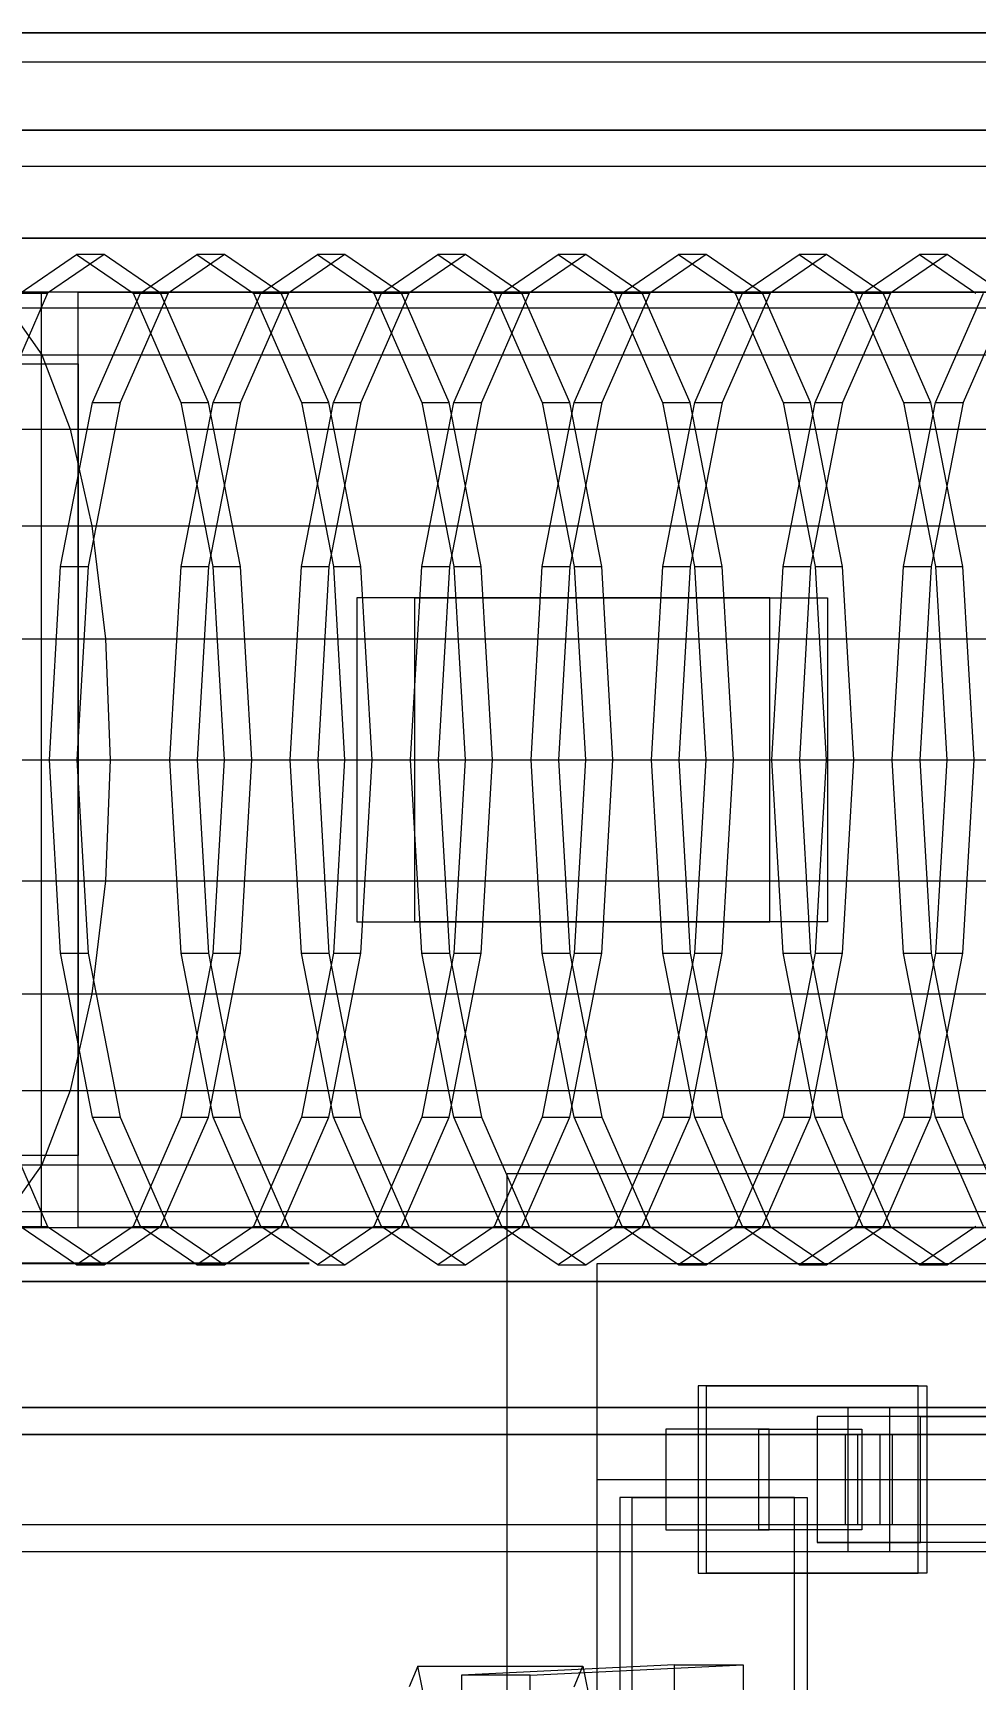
# Model space of a CAD drawing. Header units: millimetres. Extents: x -1970 to 59977, y -65068 to 6837.
# Drawn here: x 24471.4 to 24733.3, y -17625.5 to -17168 of the extents above; entities that cross this region are included whole.
import ezdxf

# ---------------------------------------------------------------- set-up
doc = ezdxf.new("R2010")
doc.units = ezdxf.units.MM
for name, color, linetype, lineweight in [('COTAS_O', 1, 'Continuous', 0), ('superior_briquetadora', 7, 'Continuous', 0), ('superior_C02', 7, 'Continuous', 0)]:
    doc.layers.add(name, color=color, linetype=linetype, lineweight=lineweight)
doc.dimstyles.new('R19_100', dxfattribs={"dimtxt": 250, "dimasz": 150, "dimexe": 150, "dimexo": 80, "dimgap": 100, "dimtad": 1, "dimtih": 1, "dimtoh": 1, "dimdsep": 46, "dimcen": 0.09, "dimadec": 0, "dimazin": 0, "dimtfac": 1, "dimtdec": 4, "dimtofl": 0, "dimtmove": 0, "dimatfit": 3, "dimfxl": 1, "dimtolj": 1, "dimtzin": 0, "dimarcsym": 0})

# ---------------------------------------------------------------- blocks, each defined once
blk = doc.blocks.new('*D34')
at = {"layer": 'COTAS_O', "color": 0, "lineweight": -2, "transparency": 16777216}
for p, q in [((24548.19, -17510), (23778.19, -17510)), ((23928.19, -19330), (23928.19, -17660)), ((24548.19, -19480), (23778.19, -19480))]:
    blk.add_line(p, q, dxfattribs=at)
at = {"layer": 'COTAS_O', "color": 0, "transparency": 16777216}
for points in [[(23903.19, -17660), (23953.19, -17660), (23928.19, -17510)], [(23903.19, -19330), (23953.19, -19330), (23928.19, -19480)]]:
    blk.add_solid(points, dxfattribs=at)
at = {"layer": 'Defpoints', "color": 0, "transparency": 16777216}
for p in [(23928.19, -17510), (24628.19, -17510), (24628.19, -19480)]:
    blk.add_point(p, dxfattribs=at)

msp = doc.modelspace()

# ---------------------------------------------------------------- linework, layer by layer
at = {"layer": 'superior_briquetadora'}
for p, q in [((24603.187, -17685), (24603.187, -17485)), ((24603.187, -17485), (24803.187, -17485)), ((24628.187, -17660), (24628.187, -17510)), ((24628.187, -17510), (24778.187, -17510)), ((24628.187, -18490), (24628.187, -17510)), ((24628.187, -17570), (24628.187, -17510)), ((24628.187, -17510), (26828.187, -17510)), ((24628.187, -17790), (24628.187, -17570)), ((24628.187, -17570), (26828.187, -17570)), ((24628.187, -17680), (24628.187, -17570))]:
    msp.add_line(p, q, dxfattribs=at)
at = {"layer": 'superior_C02'}
for p, q in [((24350.102, -17168), (25349.096, -17168)), ((25367.278, -17168), (24368.284, -17168)), ((24350.102, -17176), (25349.096, -17176)), ((24368.284, -17176), (25367.278, -17176)), ((24351.24, -17195), (25345.183, -17195)), ((25345.94, -17195), (24351.997, -17195)), ((24361.859, -17195), (25362.723, -17195)), ((25363.004, -17195), (24362.14, -17195)), ((24351.24, -17205), (25345.183, -17205)), ((24351.997, -17205), (25345.94, -17205)), ((24361.859, -17205), (25362.723, -17205)), ((24362.14, -17205), (25363.004, -17205)), ((25000.346, -17225), (24273.53, -17225)), ((24276.453, -17225), (25003.269, -17225)), ((24467.814, -17240.287), (24483.517, -17229.6)), ((24491.168, -17229.6), (24475.465, -17240.287)), ((24483.517, -17229.6), (24499.22, -17240.287)), ((24491.168, -17229.6), (24483.517, -17229.6)), ((24506.871, -17240.287), (24491.168, -17229.6)), ((24501.286, -17240.287), (24516.989, -17229.6)), ((24524.64, -17229.6), (24508.937, -17240.287)), ((24516.989, -17229.6), (24532.692, -17240.287)), ((24524.64, -17229.6), (24516.989, -17229.6)), ((24540.343, -17240.287), (24524.64, -17229.6)), ((24534.758, -17240.287), (24550.461, -17229.6)), ((24558.112, -17229.6), (24542.408, -17240.287)), ((24550.461, -17229.6), (24566.164, -17240.287)), ((24558.112, -17229.6), (24550.461, -17229.6)), ((24573.815, -17240.287), (24558.112, -17229.6)), ((24568.23, -17240.287), (24583.933, -17229.6)), ((24591.583, -17229.6), (24575.88, -17240.287)), ((24583.933, -17229.6), (24599.636, -17240.287)), ((24591.583, -17229.6), (24583.933, -17229.6)), ((24607.286, -17240.287), (24591.583, -17229.6)), ((24601.701, -17240.287), (24617.404, -17229.6)), ((24625.055, -17229.6), (24609.352, -17240.287)), ((24617.404, -17229.6), (24633.108, -17240.287)), ((24625.055, -17229.6), (24617.404, -17229.6)), ((24640.758, -17240.287), (24625.055, -17229.6)), ((24635.173, -17240.287), (24650.876, -17229.6)), ((24658.527, -17229.6), (24642.824, -17240.287)), ((24650.876, -17229.6), (24666.579, -17240.287)), ((24658.527, -17229.6), (24650.876, -17229.6)), ((24674.23, -17240.287), (24658.527, -17229.6)), ((24668.645, -17240.287), (24684.348, -17229.6)), ((24691.999, -17229.6), (24676.296, -17240.287)), ((24684.348, -17229.6), (24700.051, -17240.287)), ((24691.999, -17229.6), (24684.348, -17229.6)), ((24707.702, -17240.287), (24691.999, -17229.6)), ((24702.117, -17240.287), (24717.82, -17229.6)), ((24725.471, -17229.6), (24709.767, -17240.287)), ((24717.82, -17229.6), (24733.523, -17240.287)), ((24725.471, -17229.6), (24717.82, -17229.6)), ((24741.174, -17240.287), (24725.471, -17229.6)), ((24913.869, -17240), (24454.827, -17240)), ((24475.465, -17240.287), (24462.152, -17270.722)), ((24467.814, -17240.287), (24475.465, -17240.287)), ((24970.99, -17240), (24473.695, -17240)), ((24473.695, -17240), (24473.695, -17500)), ((24483.924, -17240), (24473.695, -17240)), ((24483.924, -17500), (24483.924, -17240)), ((24483.924, -17240), (24981.22, -17240)), ((24487.974, -17270.722), (24501.286, -17240.287)), ((24508.937, -17240.287), (24495.624, -17270.722)), ((24499.22, -17240.287), (24512.533, -17270.722)), ((24499.22, -17240.287), (24506.871, -17240.287)), ((24501.286, -17240.287), (24508.937, -17240.287)), ((24520.183, -17270.722), (24506.871, -17240.287)), ((24521.445, -17270.722), (24534.758, -17240.287)), ((24542.408, -17240.287), (24529.096, -17270.722)), ((24532.692, -17240.287), (24546.005, -17270.722)), ((24532.692, -17240.287), (24540.343, -17240.287)), ((24534.758, -17240.287), (24542.408, -17240.287)), ((24553.655, -17270.722), (24540.343, -17240.287)), ((24554.917, -17270.722), (24568.23, -17240.287)), ((24575.88, -17240.287), (24562.568, -17270.722)), ((24566.164, -17240.287), (24579.476, -17270.722)), ((24566.164, -17240.287), (24573.815, -17240.287)), ((24568.23, -17240.287), (24575.88, -17240.287)), ((24587.127, -17270.722), (24573.815, -17240.287)), ((24588.389, -17270.722), (24601.701, -17240.287)), ((24609.352, -17240.287), (24596.04, -17270.722)), ((24599.636, -17240.287), (24612.948, -17270.722)), ((24599.636, -17240.287), (24607.286, -17240.287)), ((24601.701, -17240.287), (24609.352, -17240.287)), ((24620.599, -17270.722), (24607.286, -17240.287)), ((24621.861, -17270.722), (24635.173, -17240.287)), ((24642.824, -17240.287), (24629.511, -17270.722)), ((24633.108, -17240.287), (24646.42, -17270.722)), ((24633.108, -17240.287), (24640.758, -17240.287)), ((24635.173, -17240.287), (24642.824, -17240.287)), ((24654.071, -17270.722), (24640.758, -17240.287)), ((24655.333, -17270.722), (24668.645, -17240.287)), ((24676.296, -17240.287), (24662.983, -17270.722)), ((24666.579, -17240.287), (24679.892, -17270.722)), ((24666.579, -17240.287), (24674.23, -17240.287)), ((24668.645, -17240.287), (24676.296, -17240.287)), ((24687.542, -17270.722), (24674.23, -17240.287)), ((24688.804, -17270.722), (24702.117, -17240.287)), ((24709.767, -17240.287), (24696.455, -17270.722)), ((24700.051, -17240.287), (24713.364, -17270.722)), ((24700.051, -17240.287), (24707.702, -17240.287)), ((24702.117, -17240.287), (24709.767, -17240.287)), ((24721.014, -17270.722), (24707.702, -17240.287)), ((24722.276, -17270.722), (24735.589, -17240.287)), ((24743.239, -17240.287), (24729.927, -17270.722)), ((24444.993, -17244.43), (24904.035, -17244.43)), ((24464.661, -17244.43), (24473.824, -17257.417)), ((24464.661, -17244.43), (24923.703, -17244.43)), ((24292.657, -17260), (24483.924, -17260)), ((24435.83, -17257.417), (24894.872, -17257.417)), ((24465.804, -17260), (24483.924, -17260)), ((24473.824, -17257.417), (24481.693, -17278.076)), ((24473.824, -17257.417), (24932.866, -17257.417)), ((24483.924, -17260), (24483.924, -17480)), ((24479.079, -17316.271), (24487.974, -17270.722)), ((24495.624, -17270.722), (24486.729, -17316.271)), ((24487.974, -17270.722), (24495.624, -17270.722)), ((24512.533, -17270.722), (24521.428, -17316.271)), ((24512.533, -17270.722), (24520.183, -17270.722)), ((24512.55, -17316.271), (24521.445, -17270.722)), ((24529.078, -17316.271), (24520.183, -17270.722)), ((24529.096, -17270.722), (24520.201, -17316.271)), ((24521.445, -17270.722), (24529.096, -17270.722)), ((24546.005, -17270.722), (24554.9, -17316.271)), ((24546.005, -17270.722), (24553.655, -17270.722)), ((24546.022, -17316.271), (24554.917, -17270.722)), ((24562.55, -17316.271), (24553.655, -17270.722)), ((24562.568, -17270.722), (24553.673, -17316.271)), ((24554.917, -17270.722), (24562.568, -17270.722)), ((24579.476, -17270.722), (24588.371, -17316.271)), ((24579.476, -17270.722), (24587.127, -17270.722)), ((24579.494, -17316.271), (24588.389, -17270.722)), ((24596.022, -17316.271), (24587.127, -17270.722)), ((24596.04, -17270.722), (24587.145, -17316.271)), ((24588.389, -17270.722), (24596.04, -17270.722)), ((24612.948, -17270.722), (24621.843, -17316.271)), ((24612.948, -17270.722), (24620.599, -17270.722)), ((24612.966, -17316.271), (24621.861, -17270.722)), ((24629.494, -17316.271), (24620.599, -17270.722)), ((24629.511, -17270.722), (24620.616, -17316.271)), ((24621.861, -17270.722), (24629.511, -17270.722)), ((24646.42, -17270.722), (24655.315, -17316.271)), ((24646.42, -17270.722), (24654.071, -17270.722)), ((24646.438, -17316.271), (24655.333, -17270.722)), ((24662.966, -17316.271), (24654.071, -17270.722)), ((24662.983, -17270.722), (24654.088, -17316.271)), ((24655.333, -17270.722), (24662.983, -17270.722)), ((24679.892, -17270.722), (24688.787, -17316.271)), ((24679.892, -17270.722), (24687.542, -17270.722)), ((24679.909, -17316.271), (24688.804, -17270.722)), ((24696.437, -17316.271), (24687.542, -17270.722)), ((24696.455, -17270.722), (24687.56, -17316.271)), ((24688.804, -17270.722), (24696.455, -17270.722)), ((24713.364, -17270.722), (24722.259, -17316.271)), ((24713.364, -17270.722), (24721.014, -17270.722)), ((24713.381, -17316.271), (24722.276, -17270.722)), ((24729.909, -17316.271), (24721.014, -17270.722)), ((24729.927, -17270.722), (24721.032, -17316.271)), ((24722.276, -17270.722), (24729.927, -17270.722)), ((24427.961, -17278.076), (24887.003, -17278.076)), ((24481.693, -17278.076), (24487.731, -17305)), ((24481.693, -17278.076), (24940.735, -17278.076)), ((24421.923, -17305), (24880.965, -17305)), ((24487.731, -17305), (24491.527, -17336.354)), ((24487.731, -17305), (24946.773, -17305)), ((24475.955, -17370), (24479.079, -17316.271)), ((24479.079, -17316.271), (24486.729, -17316.271)), ((24486.729, -17316.271), (24483.606, -17370)), ((24509.427, -17370), (24512.55, -17316.271)), ((24512.55, -17316.271), (24520.201, -17316.271)), ((24520.201, -17316.271), (24517.077, -17370)), ((24521.428, -17316.271), (24524.551, -17370)), ((24521.428, -17316.271), (24529.078, -17316.271)), ((24532.202, -17370), (24529.078, -17316.271)), ((24542.899, -17370), (24546.022, -17316.271)), ((24546.022, -17316.271), (24553.673, -17316.271)), ((24553.673, -17316.271), (24550.549, -17370)), ((24554.9, -17316.271), (24558.023, -17370)), ((24554.9, -17316.271), (24562.55, -17316.271)), ((24565.674, -17370), (24562.55, -17316.271)), ((24576.37, -17370), (24579.494, -17316.271)), ((24579.494, -17316.271), (24587.145, -17316.271)), ((24587.145, -17316.271), (24584.021, -17370)), ((24588.371, -17316.271), (24591.495, -17370)), ((24588.371, -17316.271), (24596.022, -17316.271)), ((24599.146, -17370), (24596.022, -17316.271)), ((24609.842, -17370), (24612.966, -17316.271)), ((24612.966, -17316.271), (24620.616, -17316.271)), ((24620.616, -17316.271), (24617.493, -17370)), ((24621.843, -17316.271), (24624.967, -17370)), ((24621.843, -17316.271), (24629.494, -17316.271)), ((24632.617, -17370), (24629.494, -17316.271)), ((24643.314, -17370), (24646.438, -17316.271)), ((24646.438, -17316.271), (24654.088, -17316.271)), ((24654.088, -17316.271), (24650.965, -17370)), ((24655.315, -17316.271), (24658.439, -17370)), ((24655.315, -17316.271), (24662.966, -17316.271)), ((24666.089, -17370), (24662.966, -17316.271)), ((24676.786, -17370), (24679.909, -17316.271)), ((24679.909, -17316.271), (24687.56, -17316.271)), ((24687.56, -17316.271), (24684.436, -17370)), ((24688.787, -17316.271), (24691.91, -17370)), ((24688.787, -17316.271), (24696.437, -17316.271)), ((24699.561, -17370), (24696.437, -17316.271)), ((24710.258, -17370), (24713.381, -17316.271)), ((24713.381, -17316.271), (24721.032, -17316.271)), ((24721.032, -17316.271), (24717.908, -17370)), ((24722.259, -17316.271), (24725.382, -17370)), ((24722.259, -17316.271), (24729.909, -17316.271)), ((24733.033, -17370), (24729.909, -17316.271)), ((24676.183, -17325), (24561.423, -17325)), ((24561.423, -17325), (24561.423, -17415)), ((24577.497, -17325), (24561.423, -17325)), ((24577.497, -17415), (24577.497, -17325)), ((24577.497, -17325), (24692.258, -17325)), ((24676.183, -17415), (24676.183, -17325)), ((24676.183, -17325), (24692.258, -17325)), ((24692.258, -17325), (24692.258, -17415)), ((24418.127, -17336.354), (24877.169, -17336.354)), ((24491.527, -17336.354), (24492.822, -17370)), ((24491.527, -17336.354), (24950.569, -17336.354)), ((24416.833, -17370), (24875.874, -17370)), ((24479.079, -17423.729), (24475.955, -17370)), ((24475.955, -17370), (24483.606, -17370)), ((24483.606, -17370), (24486.729, -17423.729)), ((24492.822, -17370), (24491.527, -17403.646)), ((24492.822, -17370), (24951.864, -17370)), ((24512.55, -17423.729), (24509.427, -17370)), ((24509.427, -17370), (24517.077, -17370)), ((24517.077, -17370), (24520.201, -17423.729)), ((24524.551, -17370), (24521.428, -17423.729)), ((24524.551, -17370), (24532.202, -17370)), ((24529.078, -17423.729), (24532.202, -17370)), ((24546.022, -17423.729), (24542.899, -17370)), ((24542.899, -17370), (24550.549, -17370)), ((24550.549, -17370), (24553.673, -17423.729)), ((24558.023, -17370), (24554.9, -17423.729)), ((24558.023, -17370), (24565.674, -17370)), ((24562.55, -17423.729), (24565.674, -17370)), ((24579.494, -17423.729), (24576.37, -17370)), ((24576.37, -17370), (24584.021, -17370)), ((24584.021, -17370), (24587.145, -17423.729)), ((24591.495, -17370), (24588.371, -17423.729)), ((24591.495, -17370), (24599.146, -17370)), ((24596.022, -17423.729), (24599.146, -17370)), ((24612.966, -17423.729), (24609.842, -17370)), ((24609.842, -17370), (24617.493, -17370)), ((24617.493, -17370), (24620.616, -17423.729)), ((24624.967, -17370), (24621.843, -17423.729)), ((24624.967, -17370), (24632.617, -17370)), ((24629.494, -17423.729), (24632.617, -17370)), ((24646.438, -17423.729), (24643.314, -17370)), ((24643.314, -17370), (24650.965, -17370)), ((24650.965, -17370), (24654.088, -17423.729)), ((24658.439, -17370), (24655.315, -17423.729)), ((24658.439, -17370), (24666.089, -17370)), ((24662.966, -17423.729), (24666.089, -17370)), ((24679.909, -17423.729), (24676.786, -17370)), ((24676.786, -17370), (24684.436, -17370)), ((24684.436, -17370), (24687.56, -17423.729)), ((24691.91, -17370), (24688.787, -17423.729)), ((24691.91, -17370), (24699.561, -17370)), ((24696.437, -17423.729), (24699.561, -17370)), ((24713.381, -17423.729), (24710.258, -17370)), ((24710.258, -17370), (24717.908, -17370)), ((24717.908, -17370), (24721.032, -17423.729)), ((24725.382, -17370), (24722.259, -17423.729)), ((24725.382, -17370), (24733.033, -17370)), ((24729.909, -17423.729), (24733.033, -17370)), ((24418.127, -17403.646), (24877.169, -17403.646)), ((24491.527, -17403.646), (24487.731, -17435)), ((24491.527, -17403.646), (24950.569, -17403.646)), ((24561.423, -17415), (24676.183, -17415)), ((24561.423, -17415), (24577.497, -17415)), ((24692.258, -17415), (24577.497, -17415)), ((24692.258, -17415), (24676.183, -17415)), ((24487.974, -17469.278), (24479.079, -17423.729)), ((24479.079, -17423.729), (24486.729, -17423.729)), ((24486.729, -17423.729), (24495.624, -17469.278)), ((24521.428, -17423.729), (24512.533, -17469.278)), ((24521.445, -17469.278), (24512.55, -17423.729)), ((24512.55, -17423.729), (24520.201, -17423.729)), ((24520.183, -17469.278), (24529.078, -17423.729)), ((24520.201, -17423.729), (24529.096, -17469.278)), ((24521.428, -17423.729), (24529.078, -17423.729)), ((24554.9, -17423.729), (24546.005, -17469.278)), ((24554.917, -17469.278), (24546.022, -17423.729)), ((24546.022, -17423.729), (24553.673, -17423.729)), ((24553.655, -17469.278), (24562.55, -17423.729)), ((24553.673, -17423.729), (24562.568, -17469.278)), ((24554.9, -17423.729), (24562.55, -17423.729)), ((24588.371, -17423.729), (24579.476, -17469.278)), ((24588.389, -17469.278), (24579.494, -17423.729)), ((24579.494, -17423.729), (24587.145, -17423.729)), ((24587.127, -17469.278), (24596.022, -17423.729)), ((24587.145, -17423.729), (24596.04, -17469.278)), ((24588.371, -17423.729), (24596.022, -17423.729)), ((24621.843, -17423.729), (24612.948, -17469.278)), ((24621.861, -17469.278), (24612.966, -17423.729)), ((24612.966, -17423.729), (24620.616, -17423.729)), ((24620.599, -17469.278), (24629.494, -17423.729)), ((24620.616, -17423.729), (24629.511, -17469.278)), ((24621.843, -17423.729), (24629.494, -17423.729)), ((24655.315, -17423.729), (24646.42, -17469.278)), ((24655.333, -17469.278), (24646.438, -17423.729)), ((24646.438, -17423.729), (24654.088, -17423.729)), ((24654.071, -17469.278), (24662.966, -17423.729)), ((24654.088, -17423.729), (24662.983, -17469.278)), ((24655.315, -17423.729), (24662.966, -17423.729)), ((24688.787, -17423.729), (24679.892, -17469.278)), ((24688.804, -17469.278), (24679.909, -17423.729)), ((24679.909, -17423.729), (24687.56, -17423.729)), ((24687.542, -17469.278), (24696.437, -17423.729)), ((24687.56, -17423.729), (24696.455, -17469.278)), ((24688.787, -17423.729), (24696.437, -17423.729)), ((24722.259, -17423.729), (24713.364, -17469.278)), ((24722.276, -17469.278), (24713.381, -17423.729)), ((24713.381, -17423.729), (24721.032, -17423.729)), ((24721.014, -17469.278), (24729.909, -17423.729)), ((24721.032, -17423.729), (24729.927, -17469.278)), ((24722.259, -17423.729), (24729.909, -17423.729)), ((24421.923, -17435), (24880.965, -17435)), ((24487.731, -17435), (24481.693, -17461.924)), ((24487.731, -17435), (24946.773, -17435)), ((24427.961, -17461.924), (24887.003, -17461.924)), ((24481.693, -17461.924), (24473.824, -17482.583)), ((24481.693, -17461.924), (24940.735, -17461.924)), ((24462.152, -17469.278), (24475.465, -17499.713)), ((24501.286, -17499.713), (24487.974, -17469.278)), ((24487.974, -17469.278), (24495.624, -17469.278)), ((24495.624, -17469.278), (24508.937, -17499.713)), ((24512.533, -17469.278), (24499.22, -17499.713)), ((24506.871, -17499.713), (24520.183, -17469.278)), ((24512.533, -17469.278), (24520.183, -17469.278)), ((24534.758, -17499.713), (24521.445, -17469.278)), ((24521.445, -17469.278), (24529.096, -17469.278)), ((24529.096, -17469.278), (24542.408, -17499.713)), ((24546.005, -17469.278), (24532.692, -17499.713)), ((24540.343, -17499.713), (24553.655, -17469.278)), ((24546.005, -17469.278), (24553.655, -17469.278)), ((24568.23, -17499.713), (24554.917, -17469.278)), ((24554.917, -17469.278), (24562.568, -17469.278)), ((24562.568, -17469.278), (24575.88, -17499.713)), ((24579.476, -17469.278), (24566.164, -17499.713)), ((24573.815, -17499.713), (24587.127, -17469.278)), ((24579.476, -17469.278), (24587.127, -17469.278)), ((24601.701, -17499.713), (24588.389, -17469.278)), ((24588.389, -17469.278), (24596.04, -17469.278)), ((24596.04, -17469.278), (24609.352, -17499.713)), ((24612.948, -17469.278), (24599.636, -17499.713)), ((24607.286, -17499.713), (24620.599, -17469.278)), ((24612.948, -17469.278), (24620.599, -17469.278)), ((24635.173, -17499.713), (24621.861, -17469.278)), ((24621.861, -17469.278), (24629.511, -17469.278)), ((24629.511, -17469.278), (24642.824, -17499.713)), ((24646.42, -17469.278), (24633.108, -17499.713)), ((24640.758, -17499.713), (24654.071, -17469.278)), ((24646.42, -17469.278), (24654.071, -17469.278)), ((24668.645, -17499.713), (24655.333, -17469.278)), ((24655.333, -17469.278), (24662.983, -17469.278)), ((24662.983, -17469.278), (24676.296, -17499.713)), ((24679.892, -17469.278), (24666.579, -17499.713)), ((24674.23, -17499.713), (24687.542, -17469.278)), ((24679.892, -17469.278), (24687.542, -17469.278)), ((24702.117, -17499.713), (24688.804, -17469.278)), ((24688.804, -17469.278), (24696.455, -17469.278)), ((24696.455, -17469.278), (24709.767, -17499.713)), ((24713.364, -17469.278), (24700.051, -17499.713)), ((24707.702, -17499.713), (24721.014, -17469.278)), ((24713.364, -17469.278), (24721.014, -17469.278)), ((24735.589, -17499.713), (24722.276, -17469.278)), ((24722.276, -17469.278), (24729.927, -17469.278)), ((24729.927, -17469.278), (24743.239, -17499.713)), ((24483.924, -17480), (24292.657, -17480)), ((24483.924, -17480), (24465.804, -17480)), ((24435.83, -17482.583), (24894.872, -17482.583)), ((24473.824, -17482.583), (24464.661, -17495.57)), ((24473.824, -17482.583), (24932.866, -17482.583)), ((24444.993, -17495.57), (24904.035, -17495.57)), ((24464.661, -17495.57), (24923.703, -17495.57)), ((24454.827, -17500), (24913.869, -17500)), ((24483.517, -17510.4), (24467.814, -17499.713)), ((24467.814, -17499.713), (24475.465, -17499.713)), ((24473.695, -17500), (24970.99, -17500)), ((24473.695, -17500), (24483.924, -17500)), ((24475.465, -17499.713), (24491.168, -17510.4)), ((24499.22, -17499.713), (24483.517, -17510.4)), ((24981.22, -17500), (24483.924, -17500)), ((24491.168, -17510.4), (24506.871, -17499.713)), ((24499.22, -17499.713), (24506.871, -17499.713)), ((24516.989, -17510.4), (24501.286, -17499.713)), ((24501.286, -17499.713), (24508.937, -17499.713)), ((24508.937, -17499.713), (24524.64, -17510.4)), ((24532.692, -17499.713), (24516.989, -17510.4)), ((24524.64, -17510.4), (24540.343, -17499.713)), ((24532.692, -17499.713), (24540.343, -17499.713)), ((24550.461, -17510.4), (24534.758, -17499.713)), ((24534.758, -17499.713), (24542.408, -17499.713)), ((24542.408, -17499.713), (24558.112, -17510.4)), ((24566.164, -17499.713), (24550.461, -17510.4)), ((24558.112, -17510.4), (24573.815, -17499.713)), ((24566.164, -17499.713), (24573.815, -17499.713)), ((24583.933, -17510.4), (24568.23, -17499.713)), ((24568.23, -17499.713), (24575.88, -17499.713)), ((24575.88, -17499.713), (24591.583, -17510.4)), ((24599.636, -17499.713), (24583.933, -17510.4)), ((24591.583, -17510.4), (24607.286, -17499.713)), ((24599.636, -17499.713), (24607.286, -17499.713)), ((24617.404, -17510.4), (24601.701, -17499.713)), ((24601.701, -17499.713), (24609.352, -17499.713)), ((24609.352, -17499.713), (24625.055, -17510.4)), ((24633.108, -17499.713), (24617.404, -17510.4)), ((24625.055, -17510.4), (24640.758, -17499.713)), ((24633.108, -17499.713), (24640.758, -17499.713)), ((24650.876, -17510.4), (24635.173, -17499.713)), ((24635.173, -17499.713), (24642.824, -17499.713)), ((24642.824, -17499.713), (24658.527, -17510.4)), ((24666.579, -17499.713), (24650.876, -17510.4)), ((24658.527, -17510.4), (24674.23, -17499.713)), ((24666.579, -17499.713), (24674.23, -17499.713)), ((24684.348, -17510.4), (24668.645, -17499.713)), ((24668.645, -17499.713), (24676.296, -17499.713)), ((24676.296, -17499.713), (24691.999, -17510.4)), ((24700.051, -17499.713), (24684.348, -17510.4)), ((24691.999, -17510.4), (24707.702, -17499.713)), ((24700.051, -17499.713), (24707.702, -17499.713)), ((24717.82, -17510.4), (24702.117, -17499.713)), ((24702.117, -17499.713), (24709.767, -17499.713)), ((24709.767, -17499.713), (24725.471, -17510.4)), ((24733.523, -17499.713), (24717.82, -17510.4)), ((24725.471, -17510.4), (24741.174, -17499.713)), ((24483.517, -17510.4), (24491.168, -17510.4)), ((24516.989, -17510.4), (24524.64, -17510.4)), ((24550.461, -17510.4), (24558.112, -17510.4)), ((24583.933, -17510.4), (24591.583, -17510.4)), ((24617.404, -17510.4), (24625.055, -17510.4)), ((24650.876, -17510.4), (24658.527, -17510.4)), ((24684.348, -17510.4), (24691.999, -17510.4)), ((24717.82, -17510.4), (24725.471, -17510.4)), ((24273.53, -17515), (25000.346, -17515)), ((25003.269, -17515), (24276.453, -17515)), ((24717.494, -17544), (24656.289, -17544)), ((24656.289, -17544), (24656.289, -17596)), ((24658.627, -17544), (24656.289, -17544)), ((24658.627, -17596), (24658.627, -17544)), ((24658.627, -17544), (24719.832, -17544)), ((24717.494, -17596), (24717.494, -17544)), ((24717.494, -17544), (24719.832, -17544)), ((24719.832, -17544), (24719.832, -17596)), ((24697.916, -17550), (23550.312, -17550)), ((23562.002, -17550), (24709.607, -17550)), ((24751.985, -17550), (23604.381, -17550)), ((23618.994, -17550), (24766.599, -17550)), ((24718.107, -17552.5), (24689.416, -17552.5)), ((24689.416, -17552.5), (24689.416, -17587.5)), ((24744.947, -17552.5), (24689.416, -17552.5)), ((24697.916, -17550), (24697.916, -17590)), ((24709.607, -17550), (24697.916, -17550)), ((25023.071, -17550), (24697.916, -17550)), ((24709.607, -17590), (24709.607, -17550)), ((24709.607, -17550), (25034.761, -17550)), ((24718.107, -17587.5), (24718.107, -17552.5)), ((24718.107, -17552.5), (24773.637, -17552.5)), ((24697.188, -17557.5), (23605.114, -17557.5)), ((23618.261, -17557.5), (24710.335, -17557.5)), ((24676.042, -17556), (24647.352, -17556)), ((24647.352, -17556), (24647.352, -17584)), ((24673.131, -17556), (24647.352, -17556)), ((24673.131, -17584), (24673.131, -17556)), ((24673.131, -17556), (24701.821, -17556)), ((24676.042, -17584), (24676.042, -17556)), ((24676.042, -17556), (24701.821, -17556)), ((24697.188, -17557.5), (24697.188, -17582.5)), ((24710.335, -17557.5), (24697.188, -17557.5)), ((24706.932, -17557.5), (24700.591, -17557.5)), ((24700.591, -17557.5), (24700.591, -17582.5)), ((24700.591, -17557.5), (25081.276, -17557.5)), ((24701.821, -17556), (24701.821, -17584)), ((24706.932, -17582.5), (24706.932, -17557.5)), ((25087.617, -17557.5), (24706.932, -17557.5)), ((24710.335, -17582.5), (24710.335, -17557.5)), ((24683.066, -17575), (24634.484, -17575)), ((24634.484, -17575), (24634.484, -18425)), ((24637.991, -17575), (24634.484, -17575)), ((24637.991, -18425), (24637.991, -17575)), ((24637.991, -17575), (24686.573, -17575)), ((24683.066, -18425), (24683.066, -17575)), ((24683.066, -17575), (24686.573, -17575)), ((24686.573, -17575), (24686.573, -18425)), ((23605.114, -17582.5), (24697.188, -17582.5)), ((23618.261, -17582.5), (24710.335, -17582.5)), ((24647.352, -17584), (24676.042, -17584)), ((24647.352, -17584), (24673.131, -17584)), ((24701.821, -17584), (24673.131, -17584)), ((24701.821, -17584), (24676.042, -17584)), ((24697.188, -17582.5), (24710.335, -17582.5)), ((24700.591, -17582.5), (24706.932, -17582.5)), ((24700.591, -17582.5), (25081.276, -17582.5)), ((24706.932, -17582.5), (25087.617, -17582.5)), ((24689.416, -17587.5), (24718.107, -17587.5)), ((24744.947, -17587.5), (24689.416, -17587.5)), ((24773.637, -17587.5), (24718.107, -17587.5)), ((23550.312, -17590), (24697.916, -17590)), ((23562.002, -17590), (24709.607, -17590)), ((23604.381, -17590), (24751.985, -17590)), ((23618.994, -17590), (24766.599, -17590)), ((24697.916, -17590), (24709.607, -17590)), ((24697.916, -17590), (25023.071, -17590)), ((24709.607, -17590), (25034.761, -17590)), ((24656.289, -17596), (24717.494, -17596)), ((24656.289, -17596), (24658.627, -17596)), ((24719.832, -17596), (24658.627, -17596)), ((24719.832, -17596), (24717.494, -17596)), ((24578.351, -17621.857), (24575.95, -17627.592)), ((24580.685, -17633.325), (24578.351, -17621.857)), ((24578.351, -17621.857), (24624.255, -17621.914)), ((24649.689, -17621.488), (24590.469, -17624.356)), ((24609.595, -17624.356), (24668.816, -17621.488)), ((24621.855, -17627.65), (24624.255, -17621.914)), ((24624.255, -17621.914), (24626.589, -17633.382)), ((24649.764, -17639.486), (24649.689, -17621.488)), ((24649.689, -17621.488), (24668.816, -17621.488)), ((24668.816, -17621.488), (24668.891, -17639.486)), ((24609.595, -17624.356), (24590.469, -17624.356)), ((24590.469, -17624.356), (24590.543, -17642.354)), ((24609.67, -17642.354), (24609.595, -17624.356))]:
    msp.add_line(p, q, dxfattribs=at)

# ---------------------------------------------------------------- dimensions: what is measured, and where the dimension line sits
at = {"layer": 'COTAS_O'}
dim = msp.add_aligned_dim(p1=(24628.187, -19480), p2=(24628.187, -17510), distance=700, text='<> O', dimstyle='R19_100', dxfattribs=at)
dim.commit()
dim.dimension.update_dxf_attribs({"geometry": '*D34', "text_midpoint": (23928.187, -18495)})

doc.saveas('drawing.dxf')
